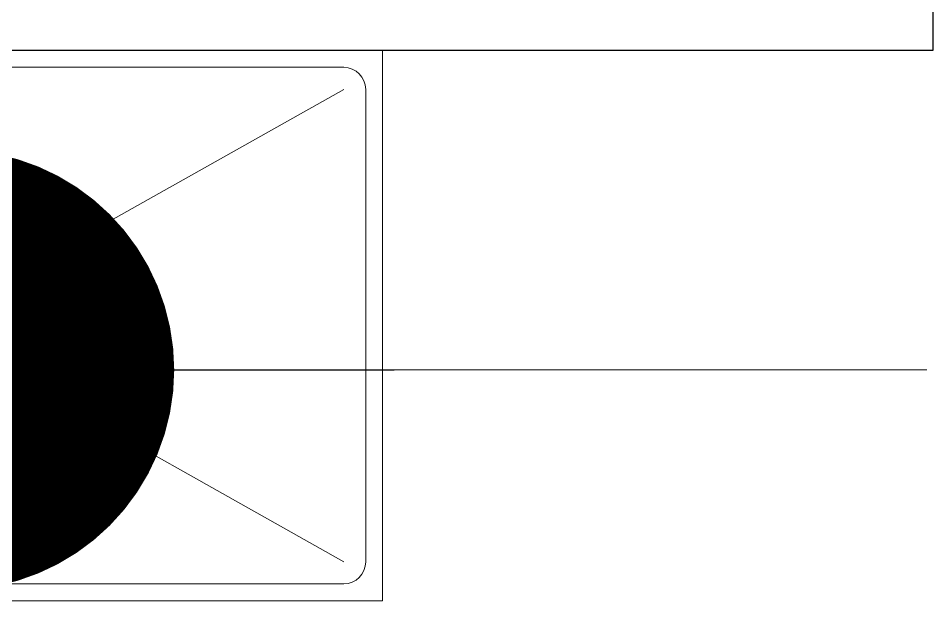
# Model space of a CAD drawing. Header units: millimetres. Extents: x 1448 to 104164, y -19509 to -89.
# Drawn here: x 60249.7 to 60374.3, y -16112.2 to -16032.8 of the extents above; entities that cross this region are included whole.
import ezdxf

# ---------------------------------------------------------------- set-up
doc = ezdxf.new("R2010")
doc.units = ezdxf.units.MM
doc.header["$LTSCALE"] = 60
doc.header["$MEASUREMENT"] = 0
doc.layers.get('0').update_dxf_attribs({"linetype": 'CONTINUOUS'})
doc.layers.add('DIM', color=7, linetype='CONTINUOUS')
doc.layers.add('h COLUMN', color=3, linetype='CONTINUOUS')
doc.styles.add('0T-OUT', font='H2GTRE.TTF')
doc.dimstyles.new('MAIN', dxfattribs={"dimtxt": 1.5, "dimasz": 0.5, "dimexe": 1, "dimexo": 2, "dimgap": 1, "dimtad": 1, "dimdec": 0, "dimdsep": 46, "dimlunit": 6, "dimtxsty": '0T-OUT', "dimblk": 'DOT', "dimcen": 2.5, "dimdle": 2, "dimclrd": 256, "dimclre": 256, "dimclrt": 3, "dimadec": 0, "dimazin": 0, "dimtfac": 1, "dimtdec": 0, "dimtix": 1, "dimtmove": 2, "dimatfit": 3, "dimldrblk": 'DOT', "dimfxl": 1, "dimtvp": 1, "dimtolj": 1, "dimtzin": 0, "dimlwd": 0, "dimlwe": 0, "dimarcsym": 0})

# ---------------------------------------------------------------- blocks, each defined once
blk = doc.blocks.new('_Dot')
at = {"color": 0, "linetype": 'ByBlock', "lineweight": -2}
blk.add_line((-0.5, 0), (-1, 0), dxfattribs=at)
at = {"color": 0, "linetype": 'ByBlock', "const_width": 0.5}
blk.add_lwpolyline([(-0.25, 0, 1), (0.25, 0, 1)], format="xyb", close=True, dxfattribs=at)
blk = doc.blocks.new('DOT')
at = {"color": 0, "linetype": 'ByBlock'}
blk.add_line((-0.5, 0), (-1, 0), dxfattribs=at)
at = {"color": 0, "linetype": 'ByBlock', "const_width": 0.5}
blk.add_lwpolyline([(-0.25, 0, 1), (0.25, 0, 1)], format="xyb", close=True, dxfattribs=at)

msp = doc.modelspace()

# ---------------------------------------------------------------- linework, layer by layer
at = {"color": 1, "lineweight": 0, "ltscale": 0.5}
for p, q in [((60299.32, -16037.22, -18.97), (60174.32, -16037.22, -18.97)), ((60299.32, -16112.22, -18.97), (60299.32, -16037.22, -18.97)), ((60294.02, -16039.52, -18.97), (60179.62, -16039.52, -18.97)), ((60297.02, -16106.92, -18.97), (60297.02, -16042.52, -18.97)), ((60179.62, -16109.92, -18.97), (60294.02, -16109.92, -18.97)), ((60174.32, -16112.22, -18.97), (60299.32, -16112.22, -18.97))]:
    msp.add_line(p, q, dxfattribs=at)
for centre, start, end in [((60294.02, -16042.52, -18.97), 0, 90), ((60294.02, -16106.92, -18.97), 270, 0)]:
    msp.add_arc(centre, 3, start, end, dxfattribs=at)
at = {"layer": 'DIM', "lineweight": 0, "ltscale": 0.5}
for p, q in [((60294.02, -16106.92, -18.97), (60179.62, -16042.52, -18.97)), ((60294.02, -16042.52, -18.97), (60179.62, -16106.92, -18.97))]:
    msp.add_line(p, q, dxfattribs=at)
at = {"layer": 'h COLUMN', "elevation": -18.97}
msp.add_lwpolyline([(60374.32, -15843.22), (60374.32, -15852.22), (60302.32, -15852.22), (60302.32, -16028.22), (60374.32, -16028.22), (60374.32, -16037.22), (60224.32, -16037.22), (60224.32, -16028.22), (60296.32, -16028.22), (60296.32, -15852.22), (60224.32, -15852.22), (60224.32, -15843.22)], close=True, dxfattribs=at)

# ---------------------------------------------------------------- leaders
msp.add_leader([(60240.92, -16080.77, 3.68), (60373.52, -16080.77, 3.68)], dimstyle='MAIN', override={"dimscale": 20, "dimasz": 3, "dimtad": 0, "dimldrblk": 'DOT', "dimfxl": 2, "dimarcsym": 2})

doc.saveas('drawing.dxf')
